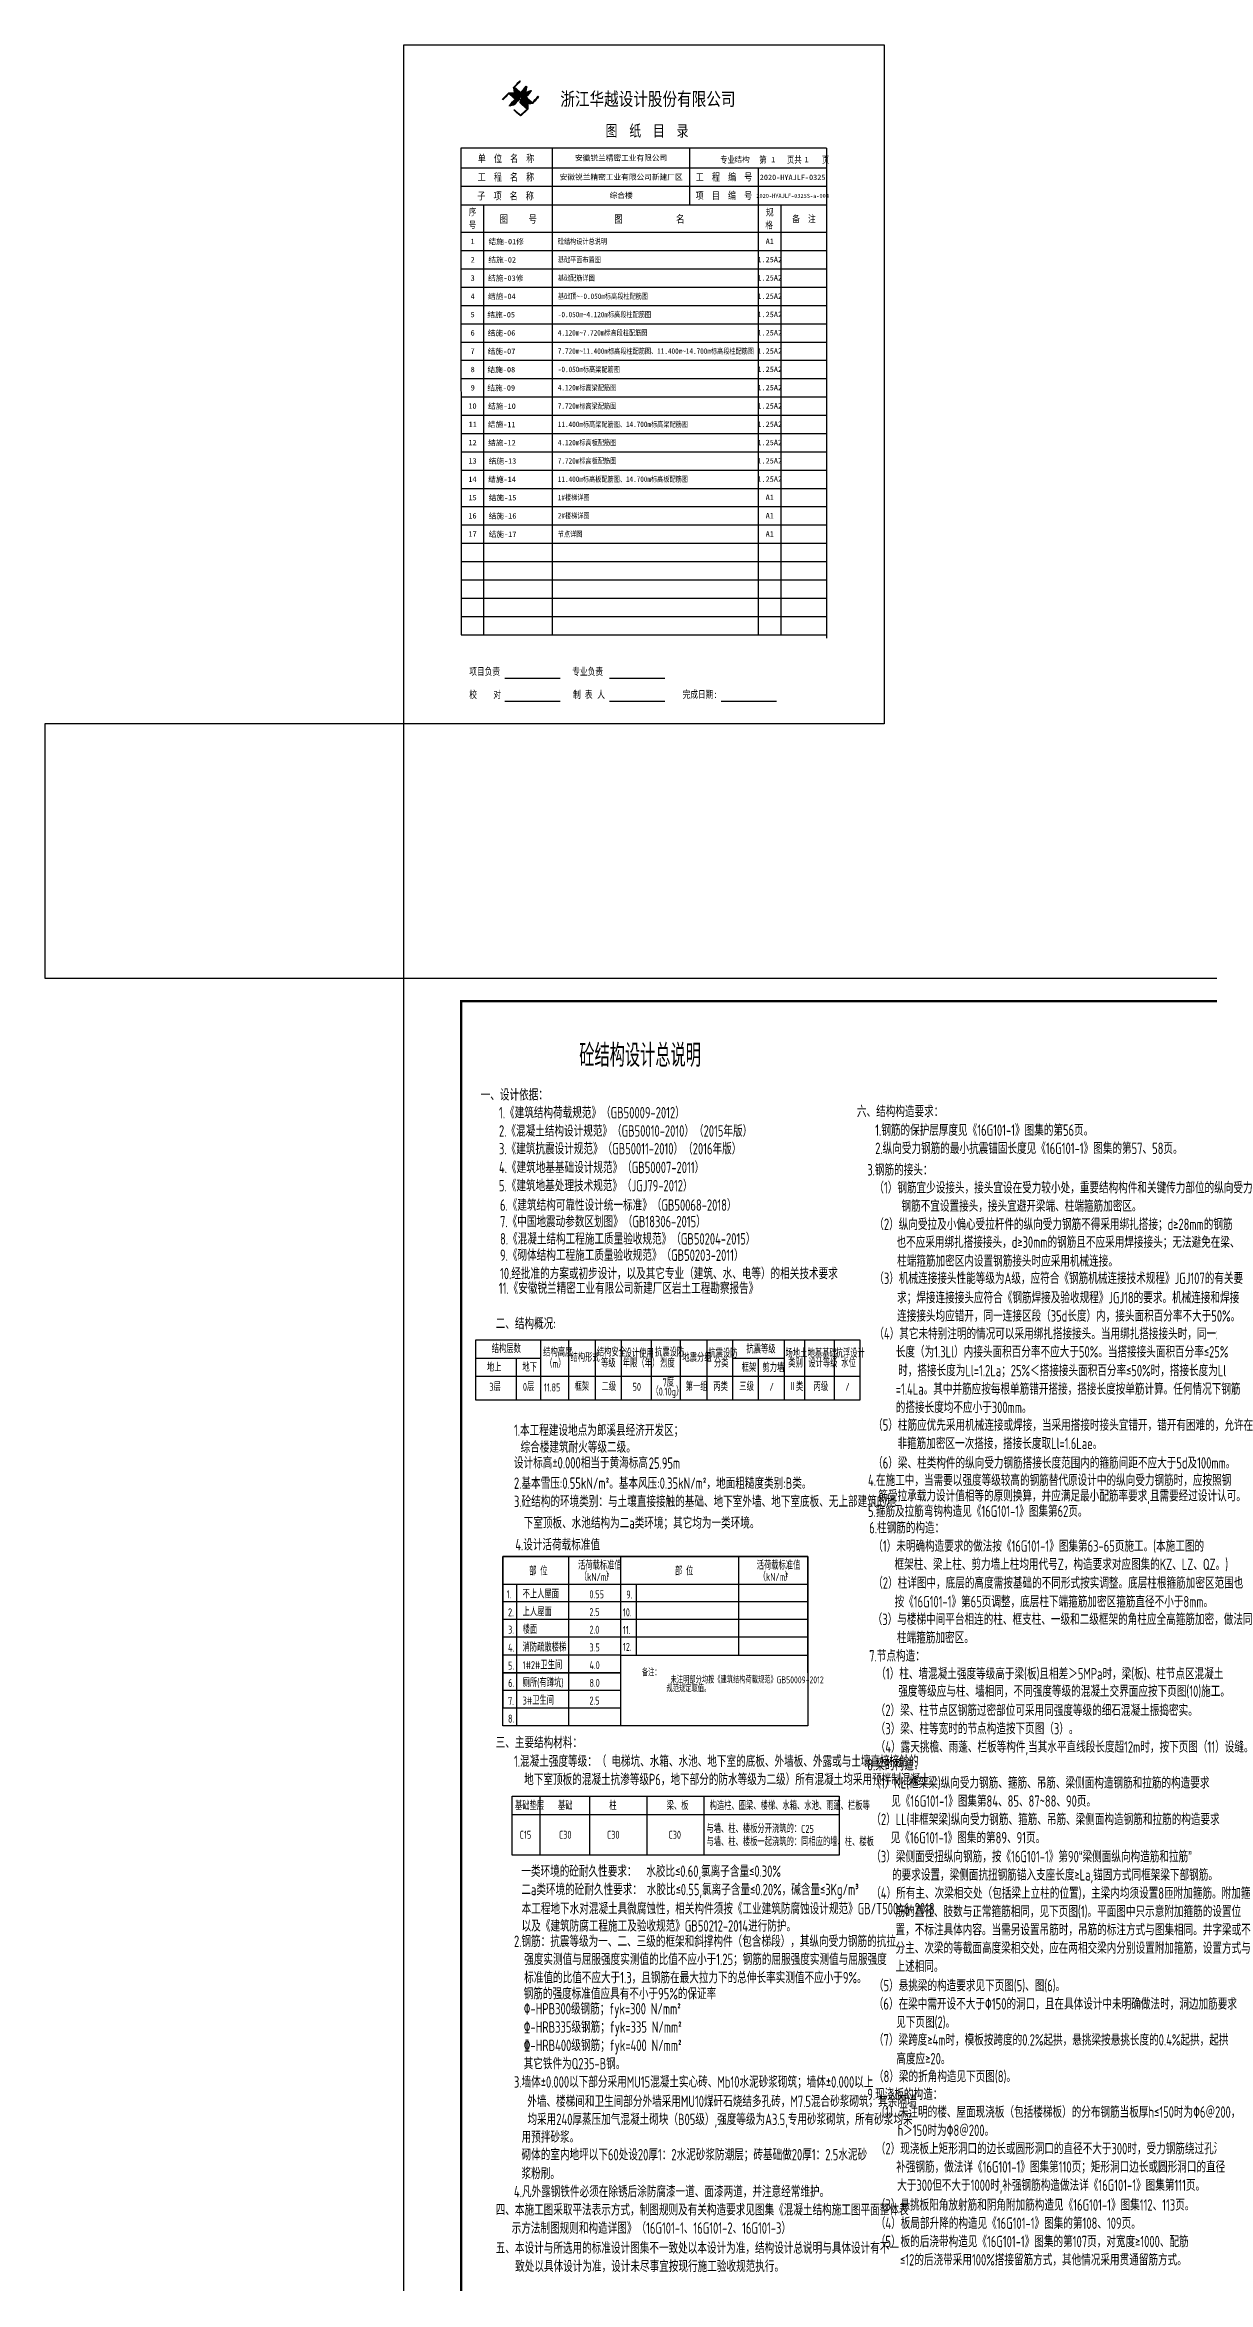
# Model space of a CAD drawing. Extents: x -638872 to -278819, y -139534 to 213996.
# Drawn here: x -638872 to -587978, y 116143 to 213996 of the extents above; entities that cross this region are included whole.
import ezdxf

# ---------------------------------------------------------------- set-up
doc = ezdxf.new("R2010")
doc.units = 0
doc.header["$LTSCALE"] = 1000
doc.header["$MEASUREMENT"] = 0
doc.layers.get('0').update_dxf_attribs({"linetype": 'CONTINUOUS'})
doc.layers.add('COLU_DIM', color=3, linetype='CONTINUOUS', lineweight=0)
doc.layers.add('COLU_HATCH', color=251, linetype='CONTINUOUS', lineweight=0)
for name, color, linetype in [('PDIM', 3, 'CONTINUOUS'), ('TK', 4, 'CONTINUOUS'), ('图形', 2, 'CONTINUOUS'), ('文字', 165, 'CONTINUOUS'), ('结构说明修改', 6, 'CONTINUOUS'), ('表格', 7, 'CONTINUOUS')]:
    doc.layers.add(name, color=color, linetype=linetype)
doc.styles.add('-宋体', font='', dxfattribs={"width": 0.8})
doc.styles.add('TSSD_REIN', font='tssdeng.shx', dxfattribs={"width": 0.7, "bigfont": 'tssdchn.shx'})
doc.styles.add('图框文字3', font='', dxfattribs={"width": 0.8})
doc.styles.add('图签宋体', font='', dxfattribs={"height": 300})
doc.styles.get('-宋体').set_extended_font_data('SimSun')
doc.styles.get('图框文字3').set_extended_font_data('SimSun')
doc.styles.get('图签宋体').set_extended_font_data('NSimSun')

# ---------------------------------------------------------------- blocks, each defined once
blk = doc.blocks.new('GeYuanFrame_65284724', base_point=(20.09, 4.53))
at = {"layer": 'TK'}
blk.add_lwpolyline([(20.09, 4.53), (20.09, 598.53), (861.09, 598.53), (861.09, 4.53)], close=True, dxfattribs=at)
at = {"layer": 'TK', "const_width": 1}
blk.add_lwpolyline([(45.09, 588.53), (851.09, 588.53), (851.09, 14.53), (45.09, 14.53)], close=True, dxfattribs=at)
blk = doc.blocks.new('GeYuanFrame_44633805', base_point=(9.34, 2.35))
at = {"layer": 'TK'}
h = blk.add_hatch(color=256, dxfattribs=at)
h.dxf.hatch_style = 2
edge = h.paths.add_edge_path()
edge.add_spline(control_points=[(55.19, 277.94), (55.19, 277.94), (55.19, 277.94), (54.32, 277.07), (53.5, 276.16), (52.65, 275.27), (52.31, 275.38), (52.58, 275.59), (52.76, 275.79), (53.52, 276.62), (54.41, 277.54), (55.15, 278.29), (55.68, 278.33), (56.35, 278.29), (56.91, 278.31), (57.04, 278.32), (57.2, 278.35), (57.34, 278.31), (57.56, 278.24), (57.82, 277.91), (58.03, 277.73), (58.73, 277.15), (59.48, 276.57), (60.09, 275.97), (59.37, 275.15), (58.62, 274.28), (57.88, 273.41), (57.77, 273.29), (57.64, 273.11), (57.55, 273.06), (57.4, 272.99), (57.18, 272.96), (57.01, 272.91), (56.64, 272.8), (56.31, 272.73), (55.9, 272.62), (55.72, 272.57), (55.45, 272.46), (55.42, 272.64), (55.39, 272.76), (55.62, 272.94), (55.71, 273.04), (56.48, 273.9), (57.25, 274.76), (58.01, 275.6), (57.08, 276.39), (56.15, 277.19), (55.19, 277.94)], knot_values=[-1, 0, 0, 0, 0, 0, 1, 1, 1, 2, 2, 2, 3, 3, 3, 4, 4, 4, 5, 5, 5, 6, 6, 6, 7, 7, 7, 8, 8, 8, 9, 9, 9, 10, 10, 10, 11, 11, 11, 12, 12, 12, 13, 13, 13, 14, 14, 14, 15, 15, 15, 15], degree=3, periodic=0)
h = blk.add_hatch(color=256, dxfattribs=at)
h.dxf.hatch_style = 2
edge = h.paths.add_edge_path()
edge.add_spline(control_points=[(59.68, 276.88), (59.68, 276.88), (59.68, 276.88), (58.99, 277.46), (58.29, 278.02), (57.63, 278.6), (57.58, 279.3), (57.37, 280), (57.28, 280.71), (58.18, 281.67), (59.11, 282.6), (60.07, 283.5), (60.13, 283.47), (60.17, 283.43), (60.22, 283.39), (59.42, 282.46), (58.48, 281.67), (57.68, 280.73), (58.56, 279.95), (59.47, 279.2), (60.38, 278.45), (61.23, 279.33), (61.99, 280.3), (62.8, 281.22), (63.14, 281.1), (63.02, 280.86), (62.93, 280.48), (62.85, 280.12), (62.8, 279.82), (62.72, 279.46), (62.69, 279.29), (62.66, 279.09), (62.61, 278.95), (62.53, 278.76), (62.24, 278.51), (62.04, 278.27), (61.55, 277.7), (61.14, 277.24), (60.63, 276.63), (60.55, 276.53), (60.38, 276.3), (60.36, 276.3), (60.26, 276.29), (59.77, 276.8), (59.68, 276.88)], knot_values=[-1, 0, 0, 0, 0, 0, 1, 1, 1, 2, 2, 2, 3, 3, 3, 4, 4, 4, 5, 5, 5, 6, 6, 6, 7, 7, 7, 8, 8, 8, 9, 9, 9, 10, 10, 10, 11, 11, 11, 12, 12, 12, 13, 13, 13, 14, 14, 14, 14], degree=3, periodic=0)
h = blk.add_hatch(color=256, dxfattribs=at)
h.dxf.hatch_style = 2
edge = h.paths.add_edge_path()
edge.add_spline(control_points=[(57.65, 270.91), (57.65, 270.91), (57.65, 270.91), (58.57, 270.16), (59.45, 269.35), (60.34, 268.57), (61.32, 269.42), (62.25, 270.32), (63.19, 271.22), (62.4, 271.97), (61.4, 272.8), (60.51, 273.59), (60.4, 273.69), (60.17, 273.85), (60.15, 273.93), (60.1, 274.12), (60.25, 274.58), (60.28, 274.79), (60.34, 275.14), (60.37, 275.45), (60.44, 275.7), (61.45, 274.85), (62.46, 274.01), (63.46, 273.14), (63.49, 272.49), (63.54, 271.85), (63.55, 271.18), (62.67, 270.31), (61.73, 269.45), (60.78, 268.57), (60.66, 268.45), (60.49, 268.24), (60.36, 268.24), (60.16, 268.24), (59.73, 268.73), (59.6, 268.84), (59.1, 269.27), (58.65, 269.67), (58.17, 270.1), (57.94, 270.31), (57.66, 270.48), (57.47, 270.74), (57.5, 270.83), (57.59, 270.85), (57.65, 270.91)], knot_values=[-1, 0, 0, 0, 0, 0, 1, 1, 1, 2, 2, 2, 3, 3, 3, 4, 4, 4, 5, 5, 5, 6, 6, 6, 7, 7, 7, 8, 8, 8, 9, 9, 9, 10, 10, 10, 11, 11, 11, 12, 12, 12, 13, 13, 13, 14, 14, 14, 14], degree=3, periodic=0)
h = blk.add_hatch(color=256, dxfattribs=at)
h.dxf.hatch_style = 2
edge = h.paths.add_edge_path()
edge.add_spline(control_points=[(63.92, 279.01), (63.92, 279.01), (63.92, 279.01), (64.28, 279.16), (64.59, 279.31), (64.87, 279.4), (64.98, 279.43), (65.07, 279.35), (65.14, 279.26), (64.37, 278.32), (63.53, 277.44), (62.74, 276.51), (63.66, 275.66), (64.65, 274.86), (65.59, 274.03), (66.42, 274.95), (67.18, 275.93), (67.99, 276.86), (68.1, 276.85), (68.13, 276.76), (68.2, 276.72), (67.55, 275.83), (66.72, 274.94), (65.98, 274.03), (65.86, 273.89), (65.75, 273.71), (65.65, 273.66), (65.42, 273.57), (64.95, 273.59), (64.66, 273.57), (64.33, 273.54), (64.02, 273.51), (63.71, 273.45), (62.84, 274.16), (61.98, 274.94), (61.08, 275.68), (60.97, 275.77), (60.71, 275.95), (60.71, 275.99), (60.71, 276), (60.9, 276.25), (60.98, 276.34), (61.47, 276.92), (61.9, 277.37), (62.39, 277.96), (62.55, 278.16), (62.77, 278.5), (62.95, 278.62), (63.17, 278.77), (63.58, 278.87), (63.92, 279.01)], knot_values=[-1, 0, 0, 0, 0, 0, 1, 1, 1, 2, 2, 2, 3, 3, 3, 4, 4, 4, 5, 5, 5, 6, 6, 6, 7, 7, 7, 8, 8, 8, 9, 9, 9, 10, 10, 10, 11, 11, 11, 12, 12, 12, 13, 13, 13, 14, 14, 14, 15, 15, 15, 16, 16, 16, 16], degree=3, periodic=0)
for p, q in [((9.34, 299.35), (219.34, 299.35)), ((9.34, 2.35), (9.34, 299.35)), ((219.34, 299.35), (219.34, 2.35)), ((34.18, 254.13), (34.34, 41.35)), ((194.18, 254.13), (34.18, 254.13)), ((194.34, 245.35), (34.34, 245.35)), ((74.34, 41.35), (74.34, 254.13)), ((134.34, 229.35), (134.34, 254.13)), ((164.34, 245.35), (164.34, 41.35)), ((194.34, 39.76), (194.34, 254.13)), ((194.34, 237.35), (34.34, 237.35)), ((34.34, 229.35), (194.34, 229.35)), ((44.34, 41.35), (44.34, 229.35)), ((174.34, 41.35), (174.34, 229.35)), ((34.34, 217.35), (194.34, 217.35)), ((34.34, 209.35), (194.34, 209.35)), ((34.34, 201.35), (194.34, 201.35)), ((34.34, 193.35), (194.34, 193.35)), ((34.34, 185.35), (194.34, 185.35)), ((34.34, 177.35), (194.34, 177.35)), ((34.34, 169.35), (194.34, 169.35)), ((34.34, 161.35), (194.34, 161.35)), ((34.34, 153.35), (194.34, 153.35)), ((34.34, 145.35), (194.34, 145.35)), ((34.34, 137.35), (194.34, 137.35)), ((34.34, 129.35), (194.34, 129.35)), ((34.34, 121.35), (194.34, 121.35)), ((34.34, 113.35), (194.34, 113.35)), ((34.34, 105.35), (194.34, 105.35)), ((34.34, 97.35), (194.34, 97.35)), ((34.34, 89.35), (194.34, 89.35)), ((34.34, 81.35), (194.34, 81.35)), ((34.34, 73.35), (194.34, 73.35)), ((34.34, 65.35), (194.34, 65.35)), ((34.34, 57.35), (194.34, 57.35)), ((34.34, 49.35), (194.34, 49.35)), ((34.34, 41.35), (194.34, 41.35)), ((53.49, 22.33), (77.69, 22.33)), ((99.24, 22.33), (123.44, 22.33)), ((53.49, 12.21), (77.69, 12.21)), ((99.24, 12.21), (123.44, 12.21)), ((148.13, 12.21), (172.32, 12.21)), ((219.34, 2.35), (9.34, 2.35))]:
    blk.add_line(p, q, dxfattribs=at)
for points in [[(52.65, 275.27), (52.31, 275.38), (52.58, 275.59), (52.76, 275.79)], [(55.19, 277.94), (54.32, 277.07), (53.5, 276.16), (52.65, 275.27)], [(52.76, 275.79), (53.52, 276.62), (54.41, 277.54), (55.15, 278.29)], [(55.15, 278.29), (55.68, 278.33), (56.35, 278.29), (56.91, 278.31)], [(58.01, 275.6), (57.08, 276.39), (56.15, 277.19), (55.19, 277.94)], [(55.71, 273.04), (56.48, 273.9), (57.25, 274.76), (58.01, 275.6)], [(56.91, 278.31), (57.04, 278.32), (57.2, 278.35), (57.34, 278.31)], [(57.28, 280.71), (58.18, 281.67), (59.11, 282.6), (60.07, 283.5)], [(57.63, 278.6), (57.58, 279.3), (57.37, 280), (57.28, 280.71)], [(57.34, 278.31), (57.56, 278.24), (57.82, 277.91), (58.03, 277.73)], [(59.68, 276.88), (58.99, 277.46), (58.29, 278.02), (57.63, 278.6)], [(60.22, 283.39), (59.42, 282.46), (58.48, 281.67), (57.68, 280.73)], [(57.68, 280.73), (58.56, 279.95), (59.47, 279.2), (60.38, 278.45)], [(60.09, 275.97), (59.37, 275.15), (58.62, 274.28), (57.88, 273.41)], [(58.03, 277.73), (58.73, 277.15), (59.48, 276.57), (60.09, 275.97)], [(60.36, 276.3), (60.26, 276.29), (59.77, 276.8), (59.68, 276.88)], [(60.07, 283.5), (60.13, 283.47), (60.17, 283.43), (60.22, 283.39)], [(60.15, 273.93), (60.1, 274.12), (60.25, 274.58), (60.28, 274.79)], [(60.28, 274.79), (60.34, 275.14), (60.37, 275.45), (60.44, 275.7)], [(60.63, 276.63), (60.55, 276.53), (60.38, 276.3), (60.36, 276.3)], [(60.38, 278.45), (61.23, 279.33), (61.99, 280.3), (62.8, 281.22)], [(60.44, 275.7), (61.45, 274.85), (62.46, 274.01), (63.46, 273.14)], [(62.04, 278.27), (61.55, 277.7), (61.14, 277.24), (60.63, 276.63)], [(60.71, 275.99), (60.71, 276), (60.9, 276.25), (60.98, 276.34)], [(61.08, 275.68), (60.97, 275.77), (60.71, 275.95), (60.71, 275.99)], [(60.98, 276.34), (61.47, 276.92), (61.9, 277.37), (62.39, 277.96)], [(63.71, 273.45), (62.84, 274.16), (61.98, 274.94), (61.08, 275.68)], [(62.61, 278.95), (62.53, 278.76), (62.24, 278.51), (62.04, 278.27)], [(62.39, 277.96), (62.55, 278.16), (62.77, 278.5), (62.95, 278.62)], [(62.72, 279.46), (62.69, 279.29), (62.66, 279.09), (62.61, 278.95)], [(62.93, 280.48), (62.85, 280.12), (62.8, 279.82), (62.72, 279.46)], [(65.14, 279.26), (64.37, 278.32), (63.53, 277.44), (62.74, 276.51)], [(62.74, 276.51), (63.66, 275.66), (64.65, 274.86), (65.59, 274.03)], [(62.8, 281.22), (63.14, 281.1), (63.02, 280.86), (62.93, 280.48)], [(62.95, 278.62), (63.17, 278.77), (63.58, 278.87), (63.92, 279.01)], [(63.92, 279.01), (64.28, 279.16), (64.59, 279.31), (64.87, 279.4)], [(64.87, 279.4), (64.98, 279.43), (65.07, 279.35), (65.14, 279.26)], [(65.59, 274.03), (66.42, 274.95), (67.18, 275.93), (67.99, 276.86)], [(65.98, 274.03), (65.86, 273.89), (65.75, 273.71), (65.65, 273.66)], [(68.2, 276.72), (67.55, 275.83), (66.72, 274.94), (65.98, 274.03)], [(67.99, 276.86), (68.1, 276.85), (68.13, 276.76), (68.2, 276.72)], [(55.42, 272.64), (55.39, 272.76), (55.62, 272.94), (55.71, 273.04)], [(55.9, 272.62), (55.72, 272.57), (55.45, 272.46), (55.42, 272.64)], [(57.01, 272.91), (56.64, 272.8), (56.31, 272.73), (55.9, 272.62)], [(57.55, 273.06), (57.4, 272.99), (57.18, 272.96), (57.01, 272.91)], [(57.47, 270.74), (57.5, 270.83), (57.59, 270.85), (57.65, 270.91)], [(58.17, 270.1), (57.94, 270.31), (57.66, 270.48), (57.47, 270.74)], [(57.88, 273.41), (57.77, 273.29), (57.64, 273.11), (57.55, 273.06)], [(57.65, 270.91), (58.57, 270.16), (59.45, 269.35), (60.34, 268.57)], [(59.6, 268.84), (59.1, 269.27), (58.65, 269.67), (58.17, 270.1)], [(60.36, 268.24), (60.16, 268.24), (59.73, 268.73), (59.6, 268.84)], [(60.51, 273.59), (60.4, 273.69), (60.17, 273.85), (60.15, 273.93)], [(60.34, 268.57), (61.32, 269.42), (62.25, 270.32), (63.19, 271.22)], [(60.78, 268.57), (60.66, 268.45), (60.49, 268.24), (60.36, 268.24)], [(63.19, 271.22), (62.4, 271.97), (61.4, 272.8), (60.51, 273.59)], [(63.55, 271.18), (62.67, 270.31), (61.73, 269.45), (60.78, 268.57)], [(63.46, 273.14), (63.49, 272.49), (63.54, 271.85), (63.55, 271.18)], [(64.66, 273.57), (64.33, 273.54), (64.02, 273.51), (63.71, 273.45)], [(65.65, 273.66), (65.42, 273.57), (64.95, 273.59), (64.66, 273.57)]]:
    blk.add_open_spline(points, degree=3, dxfattribs=at)
at = {"layer": 'TK', "style": '-宋体'}
for s, height, width, p in [('浙江华越设计股份有限公司', 5.85, 0.8, (77.74, 272.7)), ('图  纸  目  录', 5, 0.76, (97.54, 259.25)), (' 单  位  名  称', 3.2, 0.78, (39.85, 248)), (' 专业      第     页共     页', 3, 0.76, (145.89, 247.59)), (' 子  项  名  称 ', 3.2, 0.78, (39.67, 231.61)), (' 工  程  名  称 ', 3.2, 0.78, (39.81, 239.88)), (' 项  目  编  号', 3.2, 0.78, (135.17, 231.81)), (' 工  程  编  号', 3.2, 0.78, (135.21, 239.92)), ('序', 3, 0.76, (37.76, 224.72)), ('图     号', 3.3, 0.8, (51.14, 221.47)), ('图             名', 3.3, 0.8, (101.3, 221.45)), ('规', 3, 0.8, (167.67, 224.58)), ('备  注', 3, 0.8, (179.15, 221.71)), ('号', 3, 0.76, (37.68, 219.03)), ('格', 3, 0.8, (167.42, 218.97)), ('项目负责 ', 3.2, 0.75, (37.92, 23.67)), ('专业负责 ', 3.2, 0.75, (82.99, 23.63)), ('校    对', 3.2, 0.75, (37.89, 13.59)), ('制    人', 3.2, 0.75, (83.32, 13.59)), ('表', 3.2, 0.75, (88.47, 13.59)), ('完成日期:', 3.2, 0.75, (131.23, 13.66))]:
    blk.add_text(s, height=height, dxfattribs=dict(at, width=width)).set_placement(p)
at = {"layer": 'TK', "style": '图签宋体'}
for s, p in [('结构', (153.86, 247.98)), ('1', (170, 247.98)), ('1', (184.53, 248)), ('2', (38.51, 204.15)), ('1', (38.47, 212.15)), ('结施-02', (46.26, 204.1)), ('结施-01修', (46.33, 212.1)), ('3', (38.5, 196.15)), ('结施-03修', (46.12, 196.1)), ('4', (38.49, 188.15)), ('结施-04', (46.09, 188.1)), ('5', (38.5, 180.15)), ('结施-05', (45.82, 180.1)), ('7', (38.48, 164.15)), ('6', (38.5, 172.15)), ('结施-06', (45.96, 172.1)), ('结施-07', (45.96, 164.1)), ('8', (38.52, 156.15)), ('结施-08', (45.88, 156.1)), ('9', (38.51, 148.15)), ('结施-09', (45.83, 148.1)), ('10', (37.53, 140.15)), ('结施-10', (46.14, 140.1)), ('11', (37.62, 132.15)), ('结施-11', (46.04, 132.1)), ('12', (37.55, 124.15)), ('13', (37.55, 116.15)), ('结施-12', (46.14, 124.1)), ('结施-13', (46.37, 116.1)), ('14', (37.5, 108.15)), ('结施-14', (46.18, 108.1)), ('15', (37.55, 100.15)), ('结施-15', (46.43, 100.1)), ('16', (37.53, 92.15)), ('结施-16', (46.43, 92.1)), ('17', (37.54, 84.15)), ('结施-17', (46.43, 84.1))]:
    blk.add_text(s, height=2.4, dxfattribs=at).set_placement(p)
at = {"layer": 'TK'}
for s, insert, char_height, width, attachment_point, style in [('安徽锐兰精密工业有限公司', (104.34, 249.74), 2.4, 60.0034, 5, '图签宋体'), ('安徽锐兰精密工业有限公司新建厂区', (104.34, 241.35), 2.4, 60.0032, 5, '图签宋体'), ('综合楼', (104.34, 233.35), 2.4, 60.0031, 5, '图签宋体'), ('2020-HYAJLF-0325', (179.34, 241.35), 2.4, 30, 5, '图签宋体'), ('2020-HYAJLF-0325S-a-004', (179.34, 233.26), 1.7642, 30, 5, '图签宋体'), ('砼结构设计总说明', (76.65, 213.24), 2.4, 87.6958, 4, '图框文字3'), ('基础平面布置图', (76.65, 205.24), 2.4, 87.6958, 4, '图框文字3'), ('1.25A2', (169.34, 205.4), 2.4, 10, 5, '图签宋体'), ('A1', (169.34, 213.4), 2.4, 10, 5, '图签宋体'), ('基础配筋详图', (76.65, 197.24), 2.4, 87.6958, 4, '图框文字3'), ('1.25A2', (169.34, 197.4), 2.4, 10, 5, '图签宋体'), ('基础顶~-0.050m标高段柱配筋图', (76.65, 189.24), 2.4, 87.6958, 4, '图框文字3'), ('1.25A2', (169.34, 189.4), 2.4, 10, 5, '图签宋体'), ('-0.050m~4.120m标高段柱配筋图', (76.65, 181.24), 2.4, 87.6958, 4, '图框文字3'), ('1.25A2', (169.34, 181.4), 2.4, 10, 5, '图签宋体'), ('4.120m~7.720m标高段柱配筋图', (76.65, 173.24), 2.4, 87.6958, 4, '图框文字3'), ('7.720m~11.400m标高段柱配筋图、11.400m~14.700m标高段柱配筋图', (76.65, 165.24), 2.4, 87.6958, 4, '图框文字3'), ('1.25A2', (169.34, 173.4), 2.4, 10, 5, '图签宋体'), ('1.25A2', (169.34, 165.4), 2.4, 10, 5, '图签宋体'), ('-0.050m标高梁配筋图', (76.65, 157.24), 2.4, 87.6958, 4, '图框文字3'), ('1.25A2', (169.34, 157.4), 2.4, 10, 5, '图签宋体'), ('4.120m标高梁配筋图', (76.65, 149.24), 2.4, 87.6958, 4, '图框文字3'), ('1.25A2', (169.34, 149.4), 2.4, 10, 5, '图签宋体'), ('7.720m标高梁配筋图', (76.65, 141.24), 2.4, 87.6958, 4, '图框文字3'), ('1.25A2', (169.34, 141.4), 2.4, 10, 5, '图签宋体'), ('11.400m标高梁配筋图、14.700m标高梁配筋图', (76.65, 133.24), 2.4, 87.6958, 4, '图框文字3'), ('1.25A2', (169.34, 133.4), 2.4, 10, 5, '图签宋体'), ('4.120m标高板配筋图', (76.65, 125.24), 2.4, 87.6958, 4, '图框文字3'), ('7.720m标高板配筋图', (76.65, 117.24), 2.4, 87.6958, 4, '图框文字3'), ('1.25A2', (169.34, 125.4), 2.4, 10, 5, '图签宋体'), ('1.25A2', (169.34, 117.4), 2.4, 10, 5, '图签宋体'), ('11.400m标高板配筋图、14.700m标高板配筋图', (76.65, 109.24), 2.4, 87.6958, 4, '图框文字3'), ('1.25A2', (169.34, 109.4), 2.4, 10, 5, '图签宋体'), ('1#楼梯详图', (76.65, 101.24), 2.4, 87.6958, 4, '图框文字3'), ('A1', (169.34, 101.4), 2.4, 10, 5, '图签宋体'), ('2#楼梯详图', (76.65, 93.24), 2.4, 87.6958, 4, '图框文字3'), ('A1', (169.34, 93.4), 2.4, 10, 5, '图签宋体'), ('节点详图', (76.65, 85.24), 2.4, 87.6958, 4, '图框文字3'), ('A1', (169.34, 85.4), 2.4, 10, 5, '图签宋体')]:
    blk.add_mtext(s, dxfattribs=dict(at, insert=insert, char_height=char_height, width=width, attachment_point=attachment_point, style=style))

msp = doc.modelspace()

# ---------------------------------------------------------------- linework, layer by layer
msp.add_lwpolyline([(-638872.06, 173173.91), (-623158.72, 173173.91), (-623158.72, 184295.54), (-638872.06, 184295.54)], close=True)
at = {"layer": 'PDIM', "color": 3}
for p, q in [((-618836.77, 147886.13), (-605490.53, 147886.13)), ((-618836.77, 147886.13), (-605490.53, 147886.13)), ((-618836.77, 147886.13), (-618836.77, 141247.26)), ((-605490.53, 147886.13), (-605490.53, 142797.26)), ((-605490.53, 147886.13), (-605490.53, 142797.26)), ((-618836.77, 146672.63), (-605490.53, 146672.63)), ((-618836.77, 146672.63), (-605490.53, 146672.63)), ((-605490.53, 144347.5), (-612999.3, 144347.5)), ((-613687.38, 142797.26), (-618836.77, 142797.26)), ((-613687.38, 142797.26), (-618836.77, 142797.26))]:
    msp.add_line(p, q, dxfattribs=at)
at = {"layer": 'PDIM'}
for p, q in [((-605490.53, 147886.13), (-618836.77, 147886.13)), ((-605490.53, 147886.13), (-618836.77, 147886.13)), ((-618836.77, 147886.13), (-618836.77, 141247.26)), ((-605490.53, 142797.26), (-605490.53, 147886.13)), ((-605490.53, 142797.26), (-605490.53, 147886.13)), ((-618836.77, 142797.26), (-613687.38, 142797.26))]:
    msp.add_line(p, q, dxfattribs=at)
at = {"layer": '图形', "color": 3, "linetype": 'Continuous'}
msp.add_line((-607659.09, 156555.42), (-607659.09, 154723.49), dxfattribs=at)
at = {"layer": '文字', "linetype": 'Continuous'}
for p, q in [((-617180.41, 157355.42), (-617180.41, 154723.49)), ((-615968.16, 157355.42), (-615968.16, 154723.49)), ((-614801.95, 157355.42), (-614801.95, 154723.49)), ((-613651.08, 157355.42), (-613651.08, 154723.49)), ((-612346.77, 157355.42), (-612346.77, 154723.49)), ((-611077.54, 157355.42), (-611077.54, 154723.49)), ((-609911.33, 157355.42), (-609911.33, 154723.49)), ((-608791.15, 157355.42), (-608791.15, 154723.49)), ((-606527.03, 157355.42), (-606527.03, 154723.49)), ((-605645.97, 157355.42), (-605645.97, 154723.49)), ((-604341.65, 157355.42), (-604341.65, 154723.49)), ((-603221.47, 157355.42), (-603221.47, 154723.49)), ((-620016.83, 156555.42), (-617180.41, 156555.42)), ((-603221.47, 155755.42), (-620016.83, 155755.42)), ((-618249.43, 156555.42), (-618249.43, 154723.49)), ((-608791.15, 156555.42), (-606527.03, 156555.42)), ((-603221.47, 154723.49), (-620016.83, 154723.49)), ((-618836.77, 147886.13), (-605490.53, 147886.13)), ((-618836.77, 147886.13), (-605490.53, 147886.13)), ((-618836.77, 140472.26), (-618836.77, 147886.13)), ((-615961.51, 147886.13), (-615961.51, 140472.26)), ((-613687.38, 147886.13), (-613687.38, 140472.26)), ((-608530.38, 147886.13), (-608530.38, 143572.16)), ((-605490.53, 147886.13), (-605490.53, 140472.26)), ((-605490.53, 147886.13), (-605490.53, 140472.26)), ((-618836.77, 146672.63), (-605490.53, 146672.63)), ((-618836.77, 146672.63), (-605490.53, 146672.63)), ((-605490.53, 145897.3), (-618836.77, 145897.3)), ((-605490.53, 145897.3), (-618836.77, 145897.3)), ((-618239.29, 146672.63), (-618239.29, 140472.26)), ((-612999.3, 146672.63), (-612999.3, 143572.16)), ((-605490.53, 145122.4), (-618836.77, 145122.4)), ((-605490.53, 145122.4), (-618836.77, 145122.4)), ((-612999.3, 144347.5), (-618836.77, 144347.5)), ((-605490.53, 144347.5), (-612999.3, 144347.5)), ((-613687.38, 143572.16), (-618836.77, 143572.16)), ((-613687.38, 143572.16), (-605490.53, 143572.16)), ((-613687.38, 143572.16), (-605490.53, 143572.16)), ((-613687.38, 142797.26), (-618836.77, 142797.26)), ((-613687.38, 142022.26), (-618836.77, 142022.26)), ((-613687.38, 141247.26), (-618836.77, 141247.26)), ((-613687.38, 140472.26), (-618836.77, 140472.26)), ((-605490.53, 140472.26), (-613687.38, 140472.26)), ((-605490.53, 140472.26), (-613687.38, 140472.26)), ((-617216.87, 137395.38), (-617216.87, 134825.36)), ((-615042.86, 137395.38), (-615042.86, 134825.36)), ((-612542.86, 137395.38), (-612542.86, 134825.36)), ((-610042.86, 137395.38), (-610042.86, 134825.36)), ((-618429.21, 136595.38), (-604118.38, 136595.38))]:
    msp.add_line(p, q, dxfattribs=at)
msp.add_lwpolyline([(-620016.83, 154723.49), (-620016.83, 157355.42), (-603221.47, 157355.42)], dxfattribs=at)
msp.add_lwpolyline([(-618429.21, 137395.38), (-604118.38, 137395.38), (-604118.38, 134825.36), (-618429.21, 134825.36)], close=True, dxfattribs=at)
at = {"layer": '表格', "linetype": 'Continuous'}
msp.add_line((-606527.03, 157355.42), (-606527.03, 154807.55), dxfattribs=at)

# ---------------------------------------------------------------- block references
at = {"layer": 'COLU_DIM', "xscale": 100, "yscale": 100, "zscale": 100}
msp.add_blockref('GeYuanFrame_44633805', (-623158.72, 184295.54), dxfattribs=at)
at = {"layer": 'COLU_HATCH', "xscale": 100, "yscale": 100, "zscale": 100}
msp.add_blockref('GeYuanFrame_65284724', (-623158.72, 113773.91), dxfattribs=at)

# ---------------------------------------------------------------- texts
at = {"layer": '文字', "linetype": 'Continuous', "style": 'TSSD_REIN', "width": 0.7}
for s, height, p in [('砼结构设计总说明', 1000, (-615488.92, 169296.39)), ('一、设计依据：', 500, (-619803.38, 167823.9)), ('1.《建筑结构荷载规范》（GB50009-2012）', 500, (-619003.38, 167041.18)), ('六、结构构造要求：', 500, (-603346.44, 167095.66)), ('2.《混凝土结构设计规范》（GB50010-2010）（2015年版）', 500, (-619003.38, 166241.18)), ('1.钢筋的保护层厚度见《16G101-1》图集的第56页。', 500, (-602546.44, 166278.51)), ('3.《建筑抗震设计规范》（GB50011-2010）（2016年版）', 500, (-619003.38, 165465.63)), ('2.纵向受力钢筋的最小抗震锚固长度见《16G101-1》图集的第57、58页。', 500, (-602546.44, 165482.34)), ('4.《建筑地基基础设计规范》（GB50007-2011）', 500, (-619003.38, 164646.57)), ('5.《建筑地基处理技术规范》（JGJ79-2012）', 500, (-619003.38, 163850.08)), ('3.钢筋的接头：', 500, (-602892.75, 164542.12)), ('6.《建筑结构可靠性设计统一标准》（GB50068-2018）', 500, (-618957.34, 163000.16)), ('（1）钢筋宜少设接头，接头宜设在受力较小处，重要结构构件和关键传力部位的纵向受力', 500, (-602584.78, 163760.27)), ('      钢筋不宜设置接头，接头宜避开梁端、柱端箍筋加密区。', 500, (-602670, 162960.27)), ('7.《中国地震动参数区划图》（GB18306-2015）', 500, (-618957.34, 162279.4)), ('（2）纵向受拉及小偏心受拉杆件的纵向受力钢筋不得采用绑扎搭接；d≥28mm的钢筋', 500, (-602584.78, 162160.27)), ('8.《混凝土结构工程施工质量验收规范》（GB50204-2015）', 500, (-618957.34, 161524.24)), ('也不应采用绑扎搭接接头，d≥30mm的钢筋且不应采用焊接接头；无法避免在梁、', 500, (-601613.89, 161378.69)), ('10.经批准的方案或初步设计，以及其它专业（建筑、水、电等）的相关技术要求', 500, (-618957.34, 160008.25)), ('9.《砌体结构工程施工质量验收规范》（GB50203-2011）', 500, (-618957.34, 160810.47)), ('柱端箍筋加密区内设置钢筋接头时应采用机械连接。', 500, (-601587.99, 160553.87)), ('（3）机械连接接头性能等级为A级，应符合《钢筋机械连接技术规程》JGJ107的有关要', 500, (-602584.78, 159799.92)), ('求；焊接连接接头应符合《钢筋焊接及验收规程》JGJ18的要求。机械连接和焊接', 500, (-601587.99, 158953.87)), ('连接接头均应错开，同一连接区段（35d长度）内，接头面积百分率不大于50%%%。', 500, (-601587.99, 158153.87)), ('二、结构概况:', 500, (-619147.97, 157821.15)), ('（4）其它未特别注明的情况可以采用绑扎搭接接头。当用绑扎搭接接头时，同一连接区段', 500, (-602584.78, 157376.2)), ('长度（为1.3Ll）内接头面积百分率不应大于50%%%。当搭接接头面积百分率≤25%%%', 500, (-601646.54, 156583.92)), ('时，搭接长度为Ll=1.2La；25%%%＜搭接接头面积百分率≤50%%%时，搭接长度为Ll', 500, (-601542.95, 155763.87)), ('=1.4La。其中并筋应按每根单筋错开搭接，搭接长度按单筋计算。任何情况下钢筋', 500, (-601646.54, 154955.23)), ('的搭接长度均不应小于300mm。', 500, (-601646.54, 154155.23)), ('（5）柱筋应优先采用机械连接或焊接，当采用搭接时接头宜错开，错开有困难的，允许在', 500, (-602636.58, 153378.11)), ('     非箍筋加密区一次搭接，搭接长度取Ll=1.6Lae。', 500, (-602636.58, 152578.11)), ('设计标高±0.000相当于黄海标高', 500, (-618347.97, 151730.57)), ('（6）梁、柱类构件的纵向受力钢筋搭接长度范围内的箍筋间距不应大于5d及100mm。', 500, (-602636.58, 151726.37)), ('4.在施工中，当需要以强度等级较高的钢筋替代原设计中的纵向受力钢筋时，应按照钢', 500, (-602860.71, 150967.51)), ('筋受拉承载力设计值相等的原则换算，并应满足最小配筋率要求,且需要经过设计认可。', 500, (-602406.74, 150286.25)), ('3.砼结构的环境类别：与土壤直接接触的基础、地下室外墙、地下室底板、无上部建筑的地', 500, (-618347.97, 150039.17)), ('5.箍筋及拉筋弯钩构造见《16G101-1》图集第62页。', 500, (-602860.71, 149612.69)), ('  下室顶板、水池结构为二a类环境；其它均为一类环境。', 500, (-618347.97, 149104.34)), ('6.柱钢筋的构造：', 500, (-602808.41, 148888.87)), (' 4.设计活荷载标准值', 500, (-618502.08, 148147.19)), ('（1）未明确构造要求的做法按《16G101-1》图集第63-65页施工。(本施工图的', 500, (-602632.13, 148088.87)), ('框架柱、梁上柱、剪力墙上柱均用代号Z，构造要求对应图集的KZ、LZ、QZ。)', 500, (-601699.93, 147288.87)), ('部 位', 350, (-617683.7, 147058.46)), ('活荷载标准值', 350, (-615545.48, 147311.25)), ('（kN/m\x8c2', 350, (-615467.88, 146814.31)), ('）', 350, (-614321.44, 146814.31)), ('部 位', 350, (-611305.08, 147058.46)), ('活荷载标准值', 350, (-607729.18, 147311.25)), ('（kN/m\x8c2', 350, (-607645.13, 146814.31)), ('）', 350, (-606498.69, 146814.31)), ('（2）柱详图中，底层的高度需按基础的不同形式按实调整。底层柱根箍筋加密区范围也', 500, (-602632.13, 146477.08)), ('1.', 350, (-618667.85, 146055.95)), ('9.', 350, (-613433.91, 146041.79)), ('按《16G101-1》第65页调整，底层柱下端箍筋加密区箍筋直径不小于8mm。', 500, (-601699.93, 145656.16)), ('2.', 350, (-618606.47, 145266.45)), ('3.', 350, (-618606.47, 144507.06)), ('10.', 350, (-613585.3, 145266.89)), ('11.', 350, (-613585.3, 144491.55)), ('（3）与楼梯中间平台相连的柱、框支柱、一级和二级框架的角柱应全高箍筋加密，做法同', 500, (-602655.47, 144884.2)), ('4.', 350, (-618606.47, 143716.84)), ('12.', 350, (-613585.3, 143756.21)), ('     柱端箍筋加密区。', 500, (-602655.47, 144084.2)), ('5.', 350, (-618606.47, 142935.58)), ('7.节点构造：', 500, (-602808.41, 143288.87)), ('（1）柱、墙混凝土强度等级高于梁(板)且相差＞5MPa时，梁(板)、柱节点区混凝土', 500, (-602500.44, 142507.01)), ('6.', 350, (-618600.41, 142180.48)), ('强度等级应与柱、墙相同，不同强度等级的混凝土交界面应按下页图(10)施工。', 500, (-601534.49, 141742.51)), ('7.', 350, (-618606.47, 141391.08)), ('8.', 350, (-618606.47, 140616.08)), ('（2）梁、柱节点区钢筋过密部位可采用同强度等级的细石混凝土振捣密实。', 500, (-602524.54, 140904.24)), ('三、主要结构材料：', 500, (-619147.97, 139498.13)), ('（3）梁、柱等宽时的节点构造按下页图（3）。', 500, (-602524.54, 140104.24)), ('1.混凝土强度等级：（ 电梯坑、水箱、水池、地下室的底板、外墙板、外露或与土壤直接接触的', 500, (-618347.97, 138678.76)), ('8.梁的构造：', 500, (-602892.75, 138522.39)), ('（4）露天挑檐、雨蓬、栏板等构件,当其水平直线段长度超12m时，按下页图（11）设缝。', 500, (-602524.54, 139304.24)), ('地下室顶板的混凝土抗渗等级P6，地下部分的防水等级为二级）所有混凝土均采用预拌制混凝土。', 500, (-617900.33, 137880.93)), ('（1）KL(框架梁)纵向受力钢筋、箍筋、吊筋、梁侧面构造钢筋和拉筋的构造要求', 500, (-602715.71, 137735.09)), ('基础垫层', 350, (-618303.33, 136802.12)), ('基础', 350, (-616422.07, 136802.12)), ('柱', 350, (-614178.37, 136802.12)), ('梁、板', 350, (-611669.44, 136802.12)), ('构造柱、圈梁、楼梯、水箱、水池、雨蓬、栏板等', 350, (-609788.78, 136802.12)), ('见《16G101-1》图集第84、85、87~88、90页。', 500, (-601846.16, 136935.09)), ('与墙、柱、楼板分开浇筑的：C25', 350, (-609927.36, 135794.68)), ('（2）LL(非框架梁)纵向受力钢筋、箍筋、吊筋、梁侧面构造钢筋和拉筋的构造要求', 500, (-602715.71, 136135.09)), ('与墙、柱、楼板一起浇筑的：同相应的墙、柱、楼板', 350, (-609927.36, 135222.06)), ('（3）梁侧面受扭纵向钢筋，按《16G101-1》第90“梁侧面纵向构造筋和拉筋”', 500, (-602719.09, 134509.37)), ('见《16G101-1》图集的第89、91页。', 500, (-601869, 135335.09)), ('一类环境的砼耐久性要求：  水胶比≤0.60,氯离子含量≤0.30%%%', 500, (-618025.28, 133868.9)), ('的要求设置，梁侧面抗扭钢筋锚入支座长度≥La,锚固方式同框架梁下部钢筋。', 500, (-601810.86, 133709.37)), ('二a类环境的砼耐久性要求： 水胶比≤0.55,氯离子含量≤0.20%%%，碱含量≤3Kg/m\x8c3', 500, (-618025.28, 133068.9)), ('（4）所有主、次梁相交处（包括梁上立柱的位置)，主梁内均须设置8匝附加箍筋。附加箍', 500, (-602719.09, 132909.37)), ('     筋的直径、肢数与正常箍筋相同，见下页图(1)。平面图中只示意附加箍筋的设置位', 500, (-602719.09, 132109.37)), ('2.钢筋：抗震等级为一、二、三级的框架和斜撑构件（包含梯段），其纵向受力钢筋的抗拉', 500, (-618347.97, 130803.79)), ('     置，不标注具体内容。当需另设置吊筋时，吊筋的标注方式与图集相同。井字梁或不', 500, (-602719.09, 131309.37)), ('强度实测值与屈服强度实测值的比值不应小于1.25；钢筋的屈服强度实测值与屈服强度', 500, (-617900.33, 130015.81)), ('     分主、次梁的等截面高度梁相交处，应在两相交梁内分别设置附加箍筋，设置方式与', 500, (-602719.09, 130509.37)), ('     上述相同。', 500, (-602719.09, 129709.37)), ('标准值的比值不应大于1.3，且钢筋在最大拉力下的总伸长率实测值不应小于9%%%。', 500, (-617900.33, 129215.81)), ('（5）悬挑梁的构造要求见下页图(5)、图(6)。', 500, (-602604.02, 128867.45)), ('  钢筋的强度标准值应具有不小于95%%%的保证率', 500, (-618347.97, 128514.15)), ('  \x82-HPB300级钢筋；fyk=300 N/mm\x8c2', 500, (-618347.97, 127853.77)), ('（6）在梁中需开设不大于\x82150的洞口，且在具体设计中未明确做法时，洞边加筋要求', 500, (-602606.11, 128067.45)), ('  \x83-HRB335级钢筋；fyk=335 N/mm\x8c2', 500, (-618347.97, 127053.77)), ('见下页图(2)。', 500, (-601626.28, 127267.45)), ('  \x84-HRB400级钢筋；fyk=400 N/mm\x8c2', 500, (-618347.97, 126253.77)), ('（7）梁跨度≥4m时，模板按跨度的0.2%%%起拱，悬挑梁按悬挑长度的0.4%%%起拱，起拱', 500, (-602600.92, 126493.17)), ('  其它铁件为Q235-B钢。', 500, (-618347.97, 125453.77)), ('（8）梁的折角构造见下页图(8)。', 500, (-602600.92, 124893.17)), ('高度应≥20。', 500, (-601616.94, 125667.78)), ('9.现浇板的构造：', 500, (-602892.75, 124111.32)), ('（1）未注明的楼、屋面现浇板（包括楼梯板）的分布钢筋当板厚h≤150时为\x826＠200，', 500, (-602519.19, 123336.4)), ('h＞150时为\x828＠200。', 500, (-601566.89, 122538.13)), ('砌体的室内地坪以下60处设20厚1：2水泥砂浆防潮层；砖基础做20厚1：2.5水泥砂', 500, (-618016.97, 121472.74)), ('（2）现浇板上矩形洞口的边长或圆形洞口的直径不大于300时，受力钢筋绕过孔洞，不另设', 500, (-602519.19, 121738.13)), ('补强钢筋，做法详《16G101-1》图集第110页；矩形洞口边长或圆形洞口的直径', 500, (-601627.78, 120938.13)), ('4.凡外露钢铁件必须在除锈后涂防腐漆一道、面漆两道，并注意经常维护。', 500, (-618347.97, 119858.88)), ('浆粉刷。', 500, (-618016.97, 120649.29)), ('大于300但不大于1000时,补强钢筋构造做法详《16G101-1》图集第111页。', 500, (-601584.92, 120138.13)), ('四、本施工图采取平法表示方式，制图规则及有关构造要求见图集《混凝土结构施工图平面整体表', 500, (-619147.97, 119061.4)), ('（3）悬挑板阳角放射筋和阴角附加筋构造见《16G101-1》图集112、113页。', 500, (-602519.19, 119274.84)), ('示方法制图规则和构造详图》（16G101-1、16G101-2、16G101-3）', 500, (-618447.44, 118261.4)), ('（4）板局部升降的构造见《16G101-1》图集的第108、109页。', 500, (-602519.19, 118474.84)), ('五、本设计与所选用的标准设计图集不一致处以本设计为准，结构设计总说明与具体设计有不一', 500, (-619144.78, 117391.21)), ('（5）板的后浇带构造见《16G101-1》图集的第107页，对宽度≥1000、配筋', 500, (-602519.19, 117674.84)), ('     ≤12的后浇带采用100%%%搭接留筋方式，其他情况采用贯通留筋方式。', 500, (-602519.19, 116874.84)), ('    致处以具体设计为准，设计未尽事宜按现行施工验收规范执行。', 500, (-619144.78, 116591.21))]:
    msp.add_text(s, height=height, dxfattribs=at).set_placement(p)
at = {"layer": '文字', "color": 6, "linetype": 'Continuous', "style": 'TSSD_REIN', "width": 0.7}
for s, p in [('11.《安徽锐兰精密工业有限公司新建厂区岩土工程勘察报告》', (-619011.89, 159365.69)), ('1.本工程建设地点为郎溪县经济开发区；', (-618347.97, 153153.29)), ('综合楼建筑耐火等级二级。', (-618057.62, 152416.78)), ('本工程地下水对混凝土具微腐蚀性，相关构件须按《工业建筑防腐蚀设计规范》GB/T50046-2018', (-618012.54, 132232.01)), ('以及《建筑防腐工程施工及验收规范》GB50212-2014进行防护。', (-618012.54, 131476.41))]:
    msp.add_text(s, height=500, dxfattribs=at).set_placement(p)
at = {"layer": '文字', "color": 2, "linetype": 'Continuous', "style": 'TSSD_REIN', "width": 0.7}
for s, p in [('备注：', (-612752.3, 142653.16)), ('规范规定取值。', (-611673.48, 141954.42)), ('    未注明部分均按《建筑结构荷载规范》GB50009-2012', (-612114.61, 142338.3))]:
    msp.add_text(s, height=300, dxfattribs=at).set_placement(p)
at = {"layer": '结构说明修改', "style": 'TSSD_REIN', "width": 0.7}
for s, height, p in [('7度', 350, (-611845.71, 155320.31)), ('3层', 350, (-619424.15, 155128.07)), ('0层', 350, (-617957.41, 155128.07)), ('11.85', 350, (-617042.81, 155100.66)), ('框架', 350, (-615697.1, 155128.07)), ('二级', 350, (-614517.36, 155128.07)), ('50', 350, (-613159.36, 155128.07)), ('（0.10g）', 350, (-612332.98, 154921.04)), ('第一组', 350, (-610837.34, 155128.07)), ('丙类', 350, (-609626.74, 155128.07)), ('三级', 350, (-608490.25, 155128.07)), ('/', 350, (-607170.25, 155128.07)), ('Ⅱ类', 350, (-606329.53, 155128.07)), ('丙级', 350, (-605240.03, 155128.07)), ('/', 350, (-603852.81, 155128.07)), ('2.基本雪压:0.55kN/m\x8c2\x8d。基本风压:0.35kN/m\x8c2\x8d，地面粗糙度类别:B类。', 500, (-618347.97, 150839.17)), ('不上人屋面', 350, (-617969.29, 146055.95)), ('0.55', 350, (-615046.39, 146055.95)), ('楼面', 350, (-617969.29, 144505.72)), ('上人屋面', 350, (-617969.29, 145280.62)), ('2.5', 350, (-615046.39, 145280.62)), ('2.0', 350, (-615046.39, 144505.72)), ('消防疏散楼梯', 350, (-617969.29, 143730.82)), ('3.5', 350, (-615046.39, 143730.82)), ('1#2#卫生间', 350, (-617969.29, 142955.92)), ('4.0', 350, (-615046.39, 142955.92)), ('厕所(有蹲坑)', 350, (-617969.29, 142180.92)), ('8.0', 350, (-615046.39, 142180.92)), ('3#卫生间', 350, (-617969.29, 141405.92)), ('2.5', 350, (-615046.39, 141405.92)), ('C15', 350, (-618098.38, 135538.02)), ('C30', 350, (-616380, 135538.02)), ('C30', 350, (-614279.75, 135538.02)), ('C30', 350, (-611590.69, 135538.02)), ('3.墙体%%p0.000以下部分采用MU15混凝土实心砖、Mb10水泥砂浆砌筑；墙体%%p0.000以上', 500, (-618347.97, 124653.07)), ('   外墙、楼梯间和卫生间部分外墙采用MU10煤矸石烧结多孔砖，M7.5混合砂浆砌筑，其余隔墙', 500, (-618403.38, 123804.75)), ('   均采用240厚蒸压加气混凝土砌块（B05级）,强度等级为A3.5,专用砂浆砌筑，所有砂浆均采', 500, (-618396.12, 123016.87)), ('用预拌砂浆。', 500, (-618011.87, 122245.68))]:
    msp.add_text(s, height=height, dxfattribs=at).set_placement(p)
at = {"layer": '结构说明修改', "color": 1, "style": 'TSSD_REIN', "width": 0.7}
msp.add_text('25.95m', height=500, dxfattribs=at).set_placement((-612449.41, 151715.57))
at = {"layer": '表格', "color": 3, "linetype": 'Continuous', "style": 'TSSD_REIN', "width": 0.7}
for s, p in [('结构层数', (-619318.42, 156783.57)), ('结构高度', (-617069.19, 156629.77)), ('结构形式', (-615872.29, 156400.58)), ('结构安全', (-614721.42, 156630.2)), ('设计使用', (-613509.18, 156584.19)), ('抗震设防', (-612177.47, 156630.2)), ('地震分组', (-610981.67, 156400.58)), ('抗震设防', (-609846.14, 156584.19)), ('抗震等级', (-608177.95, 156767.73)), ('场地土', (-606470.79, 156584.19)), ('地基基础', (-605504.06, 156584.19)), ('抗浮设计', (-604276.47, 156584.19)), ('地上', (-619531.96, 155970.72)), ('地下', (-617977.07, 155970.72)), ('（m）', (-616977.12, 156138.99)), ('等级', (-614537.28, 156154.76)), ('年限（年）', (-613585.9, 156154.76)), ('烈度', (-611948.94, 156154.76)), ('分类', (-609599.32, 156154.76)), ('框架', (-608389.26, 155955.36)), ('剪力墙', (-607479.03, 155955.36)), ('类别', (-606348.03, 156154.76)), ('设计等级', (-605471.92, 156154.76)), ('水位', (-604029.65, 156154.76))]:
    msp.add_text(s, height=350, dxfattribs=at).set_placement(p)

doc.saveas('drawing.dxf')
